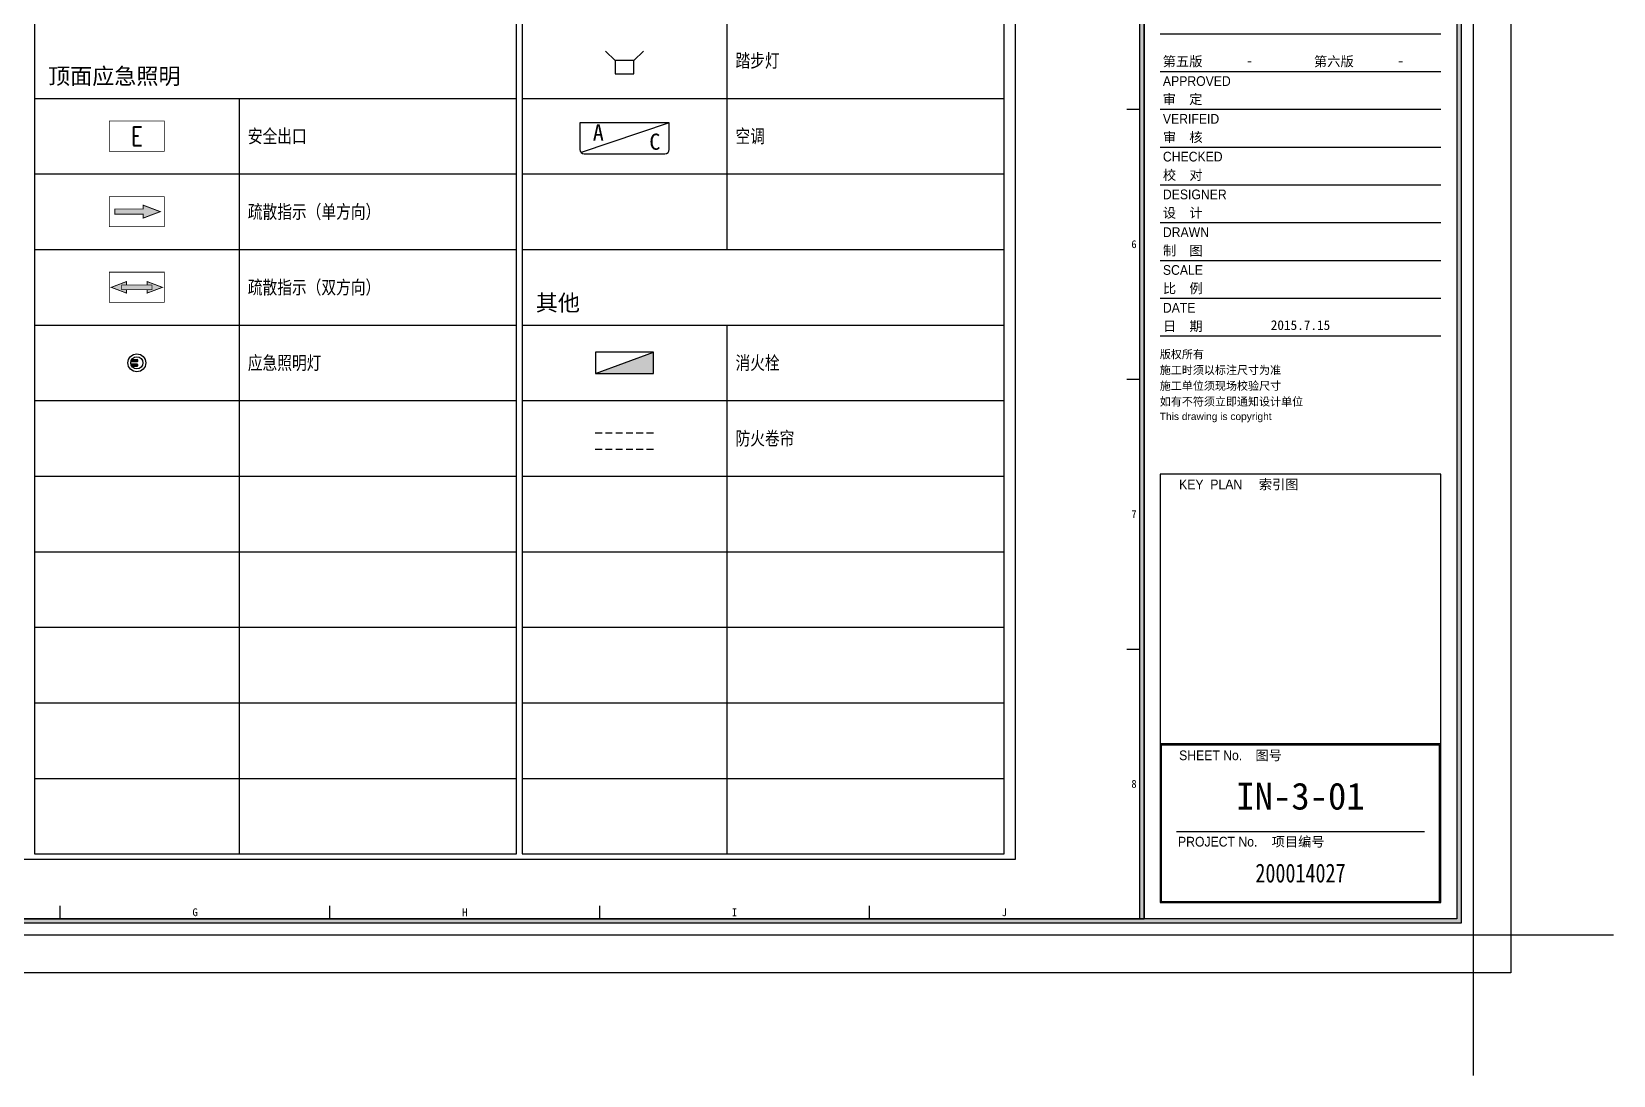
# Paper-space layout '布局1' of a CAD drawing. Header units: millimetres. Extents: x -13 to 1345, y 296 to 754.
# Drawn here: x 326.2 to 619.4, y 296.1 to 489.5 of the extents above; entities that cross this region are included whole.
import ezdxf
from ezdxf.enums import TextEntityAlignment as Align

# ---------------------------------------------------------------- set-up
doc = ezdxf.new("R2010")
doc.units = ezdxf.units.MM
doc.set_wipeout_variables(frame=1)
doc.linetypes.add('ACAD_ISO03W100', pattern=[30, 12, -18])
doc.linetypes.add('DASHED', pattern=[19.05, 12.7, -6.35])
for name, color, linetype in [('C-顶面应急照明', 7, 'Continuous'), ('P-平面用电设备', 22, 'Continuous'), ('P-平面设备(顶面显示)', 22, 'Continuous'), ('P-消火栓', 1, 'Continuous'), ('W-图框', 251, 'Continuous'), ('W-文字', 35, 'Continuous')]:
    doc.layers.add(name, color=color, linetype=linetype)
doc.layers.add('DEFPOINTS(视图框)', color=250, linetype='Continuous', plot=False)
doc.styles.add('A2图框$0$WMF-Arial0', font='ARIAL.TTF')
doc.styles.add('A2图框$0$WMF-黑体0', font='SIMHEI.TTF')
doc.styles.add('A2图框$0$ZZ', font='SIMHEI.TTF')
doc.styles.add('DZ', font='SIMHEI.TTF', dxfattribs={"width": 0.7, "height": 500})
doc.styles.add('HZ', font='romans.shx', dxfattribs={"width": 0.9, "bigfont": 'bzhz.shx'})
doc.styles.add('NAME-1', font='SIMHEI.TTF')
doc.styles.add('WORD-1', font='SIMFANG.TTF', dxfattribs={"width": 0.7, "height": 2.5})
doc.styles.add('WORD-2', font='SIMHEI.TTF', dxfattribs={"height": 2.5})
doc.styles.add('WORD-3', font='SimSun.ttf')
doc.styles.add('黑体', font='SIMHEI.TTF')

# ---------------------------------------------------------------- blocks, each defined once
blk = doc.blocks.new('A2')
at = {"layer": 'DEFPOINTS(视图框)', "color": 1, "ltscale": 0.5}
blk.add_lwpolyline([(26, 0), (0, 0), (0, -26)], dxfattribs=at)
at = {"layer": 'W-图框', "color": 35, "lineweight": 0, "style": 'NAME-1'}
for tag, height, p in [('目录（一）', 3, (-32, 191.44)), ('1:100', 1.8, (-32, 120))]:
    blk.add_attdef(tag, text='', height=height, dxfattribs=at).set_placement(p, align=Align.MIDDLE)
at = {"layer": 'W-图框', "color": 35, "style": 'NAME-1'}
blk.add_attdef('IN-1-01', text='', height=5, dxfattribs=at).set_placement((-32, 25.7), align=Align.MIDDLE)
blk = doc.blocks.new('踏步灯')
blk.add_wipeout([(-50, 70), (50, 70), (50, 0), (-50, 0)])
at = {"color": 251}
for p, q in [((-100, 120), (-50, 70)), ((100, 120), (50, 70))]:
    blk.add_line(p, q, dxfattribs=at)
blk.add_lwpolyline([(-50, 70), (-50, 0), (50, 0), (50, 70)], close=True)
blk = doc.blocks.new('空调')
blk.add_line((0, 0), (-419.6, 0))
at = {"ltscale": 3}
for p, q in [((-419.6, 0), (-419.6, -123.9)), ((0, -123.9), (0, 0)), ((-399.4, -144.1), (-20.2, -144.1))]:
    blk.add_line(p, q, dxfattribs=at)
at = {"color": 251, "ltscale": 3}
blk.add_line((0, 0), (-413.7, -138.2), dxfattribs=at)
at = {"ltscale": 3}
for centre, start, end in [((-399.4, -123.9), 180, 270), ((-20.2, -123.9), 270, 0)]:
    blk.add_arc(centre, 20.2, start, end, dxfattribs=at)
at = {"color": 251, "linetype": 'ACAD_ISO03W100', "ltscale": 3, "style": 'DZ'}
for s, p in [('A', (-306.9, -82.8)), ('C', (-42, -125.7))]:
    blk.add_text(s, height=75.8, dxfattribs=at).set_placement(p, align=Align.RIGHT)
blk = doc.blocks.new('安全出口2')
at = {"const_width": 4}
blk.add_lwpolyline([(0, 167.8), (0, 0), (-307.3, 0), (-307.3, 167.8), (0, 167.8)], dxfattribs=at)
at = {"color": 251, "style": 'HZ', "width": 0.8}
blk.add_text('E', height=102.4, dxfattribs=at).set_placement((-153.6, 83.9), align=Align.MIDDLE)
blk = doc.blocks.new('疏散指示（单方向）2')
blk.add_hatch(color=251).paths.add_polyline_path([(-23.5, 84.2), (-118.2, 48.4), (-118.2, 69.5), (-275.4, 69.5), (-275.4, 98.9), (-118.2, 98.9), (-118.2, 120)])
at = {"const_width": 4}
blk.add_lwpolyline([(0, 167.8), (0, 0), (-307.3, 0), (-307.3, 167.8), (0, 167.8)], dxfattribs=at)
at = {"color": 251, "const_width": 5.2}
blk.add_lwpolyline([(-23.5, 84.2), (-118.2, 48.4), (-118.2, 69.5), (-275.4, 69.5), (-275.4, 98.9), (-118.2, 98.9), (-118.2, 120), (-23.5, 84.2)], dxfattribs=at)
blk = doc.blocks.new('疏散指示（双方向）2')
for points in [[(-296, 83.5), (-210.7, 51.3), (-210.7, 70.3), (-69.3, 70.3), (-69.3, 96.7), (-210.7, 96.7), (-210.7, 115.7)], [(-296, 83.5), (-210.7, 51.3), (-210.7, 70.3), (-69.3, 70.3), (-69.3, 96.7), (-210.7, 96.7), (-210.7, 115.7)], [(-11.3, 83.5), (-96.6, 51.3), (-96.6, 70.3), (-238, 70.3), (-238, 96.7), (-96.6, 96.7), (-96.6, 115.7)], [(-11.3, 83.5), (-96.6, 51.3), (-96.6, 70.3), (-238, 70.3), (-238, 96.7), (-96.6, 96.7), (-96.6, 115.7)]]:
    blk.add_hatch(color=251).paths.add_polyline_path(points)
at = {"const_width": 4}
blk.add_lwpolyline([(-307.3, 0), (-307.3, 167.8), (0, 167.8), (0, 0), (-307.3, 0)], dxfattribs=at)
at = {"color": 251, "const_width": 4.68}
for points in [[(-296, 83.5), (-210.7, 51.3), (-210.7, 70.3), (-69.3, 70.3), (-69.3, 96.7), (-210.7, 96.7), (-210.7, 115.7), (-296, 83.5)], [(-11.3, 83.5), (-96.6, 51.3), (-96.6, 70.3), (-238, 70.3), (-238, 96.7), (-96.6, 96.7), (-96.6, 115.7), (-11.3, 83.5)]]:
    blk.add_lwpolyline(points, dxfattribs=at)
blk = doc.blocks.new('应急照明灯')
h = blk.add_hatch(color=251)
h.paths.add_polyline_path([(0.01, 0.049, 0.789305), (0.01, 0.137), (-0.21, 0.137, 0.095417), (-0.245, 0.049)])
h.paths.add_polyline_path([(0.01, -0.137, 0.789305), (0.01, -0.049), (-0.245, -0.049, 0.095417), (-0.21, -0.137)])
at = {"color": 251}
for p, q in [((0.01, 0.049), (-0.245, 0.049)), ((-0.21, 0.137), (0.01, 0.137)), ((0.01, -0.049), (-0.245, -0.049)), ((-0.21, -0.137), (0.01, -0.137))]:
    blk.add_line(p, q, dxfattribs=at)
blk.add_circle((0, 0), 0.374)
blk.add_circle((0, 0), 0.25, dxfattribs=at)
for centre in [(0, 0.093), (0, -0.093)]:
    blk.add_arc(centre, 0.0451, 283.43158, 76.56842, dxfattribs=at)
blk = doc.blocks.new('消火栓2')
h = blk.add_hatch(color=251)
h.dxf.hatch_style = 1
h.paths.add_polyline_path([(-135, 0), (135, 0), (135, 99)])
at = {"color": 251}
blk.add_line((-135, 0), (135, 99), dxfattribs=at)
blk.add_lwpolyline([(-135, 0), (135, 0), (135, 99), (-135, 99)], close=True)
blk = doc.blocks.new('A2 图框')
at = {"layer": 'W-图框', "ltscale": 0.5}
h = blk.add_hatch(color=161, dxfattribs=at)
h.paths.add_polyline_path([(-562, 403), (-3, 403), (-3, 3), (-562, 3)], flags=16)
h.paths.add_polyline_path([(-562.8, 403.8), (-2.2, 403.8), (-2.2, 2.2), (-562.8, 2.2)])
at = {"layer": 'W-图框', "linetype": 'ByBlock'}
blk.add_hatch(color=161, dxfattribs=at).paths.add_polyline_path([(-61.8, 403), (-61, 403), (-61, 3), (-61.8, 3)])
h = blk.add_hatch(color=161, dxfattribs=at)
h.paths.add_polyline_path([(-57.8, 6.2), (-6.2, 6.2), (-6.2, 35.2), (-57.8, 35.2)], flags=16)
h.paths.add_polyline_path([(-58, 6), (-6, 6), (-6, 35.4), (-58, 35.4)])
at = {"layer": 'W-图框', "linetype": 'ByBlock', "ltscale": 0.01}
for p, q in [((-58, 167), (-6, 167)), ((-58, 160), (-6, 160)), ((-58, 153), (-6, 153)), ((-58, 146), (-6, 146)), ((-58, 139), (-6, 139)), ((-58, 132), (-6, 132)), ((-58, 125), (-6, 125)), ((-58, 118), (-6, 118)), ((-58, 111), (-6, 111)), ((-55, 19.2), (-9, 19.2))]:
    blk.add_line(p, q, dxfattribs=at)
at = {"layer": 'W-图框', "color": 7}
for p, q in [((-64.2, 153), (-61.8, 153)), ((-64.2, 103), (-61.8, 103)), ((-64.2, 53), (-61.8, 53)), ((-261.9, 3), (-261.9, 5.4)), ((-211.9, 3), (-211.9, 5.4)), ((-161.9, 3), (-161.9, 5.4)), ((-111.9, 3), (-111.9, 5.4))]:
    blk.add_line(p, q, dxfattribs=at)
at = {"layer": 'W-图框', "color": 251, "ltscale": 0.01}
for points in [[(-587, 413), (7, 413), (7, -7), (-587, -7)], [(-580, 406), (0, 406), (0, 0), (-580, 0)]]:
    blk.add_lwpolyline(points, close=True, dxfattribs=at)
at = {"layer": 'W-图框', "color": 161, "ltscale": 0.5}
for points in [[(-562.8, 403.8), (-2.2, 403.8), (-2.2, 2.2), (-562.8, 2.2)], [(-562, 403), (-3, 403), (-3, 3), (-562, 3)]]:
    blk.add_lwpolyline(points, close=True, dxfattribs=at)
at = {"layer": 'W-图框', "color": 161, "linetype": 'ByBlock'}
for points in [[(-562, 403), (-562, 3), (-61, 3), (-61, 403)], [(-61.8, 403), (-61, 403), (-61, 3), (-61.8, 3)], [(-3, 3), (-61, 3), (-61, 403), (-3, 403)], [(-3, 3), (-61, 3), (-61, 403), (-3, 403)], [(-58, 35.4), (-6, 35.4), (-6, 85.4), (-58, 85.4)], [(-58, 6), (-6, 6), (-6, 35.4), (-58, 35.4)], [(-57.8, 6.2), (-6.2, 6.2), (-6.2, 35.2), (-57.8, 35.2)]]:
    blk.add_lwpolyline(points, close=True, dxfattribs=at)
at = {"layer": 'W-图框', "color": 1, "ltscale": 0.01}
blk.add_lwpolyline([(26, 0), (0, 0), (0, -26)], dxfattribs=at)
at = {"layer": 'W-图框', "lineweight": 0}
for s, height, style, p in [('第五版', 1.8, '黑体', (-57.54, 160.98)), ('第六版', 1.8, '黑体', (-29.5, 160.98)), ('审  定', 1.8, '黑体', (-57.54, 153.98)), ('审  核', 1.8, '黑体', (-57.5, 146.92)), ('校  对', 1.8, '黑体', (-57.5, 139.92)), ('设  计', 1.8, '黑体', (-57.5, 132.92)), ('制  图', 1.8, '黑体', (-57.5, 125.92)), ('比  例', 1.8, '黑体', (-57.5, 118.92)), ('日  期', 1.8, '黑体', (-57.5, 111.92)), ('版权所有', 1.499, 'A2图框$0$WMF-黑体0', (-58.08, 106.85)), ('施工时须以标注尺寸为准', 1.4986, 'A2图框$0$WMF-黑体0', (-58.08, 103.93)), ('施工单位须现场校验尺寸', 1.4986, 'A2图框$0$WMF-黑体0', (-58.08, 101.01)), ('如有不符须立即通知设计单位', 1.4986, 'A2图框$0$WMF-黑体0', (-58.08, 98.09)), ('This drawing is copyright', 1.3487, 'A2图框$0$WMF-Arial0', (-58.08, 95.42)), ('           索引图', 1.8, 'A2图框$0$WMF-黑体0', (-53.2, 82.6)), ('           图号', 1.8, 'A2图框$0$WMF-黑体0', (-53.82, 32.4)), ('              项目编号', 1.8, 'A2图框$0$WMF-黑体0', (-54.49, 16.4))]:
    blk.add_text(s, height=height, dxfattribs=dict(at, style=style)).set_placement(p)
at = {"layer": 'W-图框', "lineweight": 0, "style": 'A2图框$0$WMF-Arial0', "width": 0.9}
for s, p in [('APPROVED', (-57.5, 157.33)), ('VERIFEID', (-57.5, 150.33)), ('CHECKED', (-57.5, 143.33)), ('DESIGNER', (-57.5, 136.33)), ('DRAWN', (-57.5, 129.33)), ('SCALE  ', (-57.5, 122.33)), ('DATE  ', (-57.5, 115.33)), ('KEY  PLAN', (-54.5, 82.6)), ('SHEET No.', (-54.5, 32.4)), ('PROJECT No.', (-54.7, 16.4))]:
    blk.add_text(s, height=1.8, dxfattribs=at).set_placement(p)
at = {"layer": 'W-图框', "lineweight": 0, "ltscale": 150, "style": 'A2图框$0$ZZ'}
for s, p in [('6', (-62.86, 128)), ('7', (-62.86, 78)), ('8', (-62.86, 28)), ('G', (-236.9, 4.22)), ('H', (-186.9, 4.22)), ('I', (-136.9, 4.22)), ('J', (-86.9, 4.22))]:
    blk.add_text(s, height=1.45, dxfattribs=at).set_placement(p, align=Align.MIDDLE)
at = {"layer": 'W-图框', "color": 35, "lineweight": 0, "style": 'WORD-3', "width": 0.65}
blk.add_attdef('建设单位', text='', height=3, dxfattribs=at).set_placement((-32, 300.49), align=Align.MIDDLE)
at = {"layer": 'W-图框', "color": 35, "ltscale": 1000, "style": 'WORD-2'}
for tag, height, width, p in [('项目名称英文翻译', 3.5, 0.8, (-21.14, 246.28)), ('项目名称', 7, 0.7, (-41.38, 246.28)), ('项目名称', 7, 0.7, (-30.73, 246.28))]:
    blk.add_attdef(tag, text='', height=height, rotation=90, dxfattribs=dict(at, width=width)).set_placement(p, align=Align.MIDDLE)
at = {"layer": 'W-图框', "color": 35, "lineweight": 0, "style": 'WORD-2'}
for tag, p in [('2013.01.01', (-41.46, 176)), ('2013.03.01', (-13.42, 176)), ('2013.05.01', (-41.46, 169)), ('2013.06.01', (-13.42, 169)), ('2013.08.01', (-41.46, 162)), ('2013.09.01', (-13.42, 162)), ('2013.09.01', (-32, 113))]:
    blk.add_attdef(tag, text='', height=1.8, dxfattribs=at).set_placement(p, align=Align.MIDDLE)
at = {"layer": 'W-图框', "color": 35, "ltscale": 1000, "style": 'WORD-2', "width": 0.78}
blk.add_attdef('FS2011000', text='', height=3.5, dxfattribs=at).set_placement((-32, 11.45), align=Align.MIDDLE)

psp = doc.layouts.new('布局1')

# ---------------------------------------------------------------- linework, layer by layer
at = {"layer": 'P-平面设备(顶面显示)', "color": 6, "linetype": 'DASHED', "ltscale": 0.1}
for p, q in [((441.42, 415.13), (430.63, 415.13)), ((441.42, 412.13), (430.63, 412.13))]:
    psp.add_line(p, q, dxfattribs=at)
at = {"layer": 'W-图框', "color": 146, "linetype": 'ByBlock'}
for p, q in [((455.06, 449.16), (455.06, 659.16)), ((326.66, 477.16), (416.06, 477.16)), ((364.66, 337.16), (364.66, 477.16)), ((417.06, 449.16), (506.46, 449.16)), ((417.06, 435.16), (506.46, 435.16)), ((455.06, 337.16), (455.06, 435.16))]:
    psp.add_line(p, q, dxfattribs=at)
at = {"layer": 'W-图框', "color": 251, "linetype": 'ByBlock'}
for p, q in [((417.06, 477.16), (506.46, 477.16)), ((326.66, 463.16), (416.06, 463.16)), ((417.06, 463.16), (506.46, 463.16)), ((326.66, 449.16), (416.06, 449.16)), ((326.66, 435.16), (416.06, 435.16)), ((326.66, 421.16), (416.06, 421.16)), ((417.06, 421.16), (506.46, 421.16)), ((326.66, 407.16), (416.06, 407.16)), ((417.06, 407.16), (506.46, 407.16)), ((326.66, 393.16), (416.06, 393.16)), ((417.06, 393.16), (506.46, 393.16)), ((326.66, 379.16), (416.06, 379.16)), ((417.06, 379.16), (506.46, 379.16)), ((326.66, 365.16), (416.06, 365.16)), ((417.06, 365.16), (506.46, 365.16)), ((326.66, 351.16), (416.06, 351.16)), ((417.06, 351.16), (506.46, 351.16))]:
    psp.add_line(p, q, dxfattribs=at)
at = {"layer": 'W-图框', "color": 44, "ltscale": 20}
psp.add_lwpolyline([(54.46, 688.16), (508.46, 688.16), (508.46, 336.16), (54.46, 336.16)], close=True, dxfattribs=at)
at = {"layer": 'W-图框', "color": 146}
for points in [[(416.06, 687.16), (326.66, 687.16), (326.66, 337.16), (416.06, 337.16)], [(506.46, 687.16), (417.06, 687.16), (417.06, 337.16), (506.46, 337.16)]]:
    psp.add_lwpolyline(points, close=True, dxfattribs=at)

# ---------------------------------------------------------------- block references
at = {"layer": 'C-顶面应急照明'}
for name, p, xscale, yscale, zscale in [('安全出口2', (350.78, 467.37), 0.03333333333333333, 0.03333333333333333, 0.03333333333333333), ('疏散指示（单方向）2', (350.78, 453.37), 0.03333333333333333, 0.03333333333333333, 0.03333333333333333), ('疏散指示（双方向）2', (350.78, 439.37), 0.03333333333333333, 0.03333333333333333, 0.03333333333333333), ('应急照明灯', (345.66, 428.16), 4.456068376093868, 4.456068376093868, 4.456068376093868)]:
    psp.add_blockref(name, p, dxfattribs=dict(at, xscale=xscale, yscale=yscale, zscale=zscale))
at = {"layer": 'P-平面用电设备', "xscale": 0.03956043956044596, "yscale": 0.03956043956044596, "zscale": 0.03956043956044596}
psp.add_blockref('空调', (444.36, 472.61), dxfattribs=at)
at = {"layer": 'P-消火栓', "color": 251, "xscale": 0.04, "yscale": 0.04, "zscale": 0.04}
psp.add_blockref('消火栓2', (436.06, 426.18), dxfattribs=at)
at = {"layer": 'W-图框'}
ref = psp.add_blockref('A2', (593.36, 322.14), dxfattribs=at)
ref.add_attrib('目录（一）', '图例说明表（一）', dxfattribs={"color": 35, "lineweight": 0, "height": 3, "style": 'NAME-1'}).set_placement((561.36, 513.58), align=Align.MIDDLE)
ref.add_attrib('IN-1-01', 'IN-3-01', dxfattribs={"color": 35, "height": 5, "style": 'NAME-1'}).set_placement((561.36, 347.84), align=Align.MIDDLE)

# ---------------------------------------------------------------- texts
at = {"layer": 'W-文字', "color": 35, "linetype": 'ByBlock', "lineweight": 0, "ltscale": 0.01, "style": 'WORD-1', "width": 0.8}
for s, p in [('踏步灯', (456.63, 484.16, -95.29)), ('安全出口', (366.23, 470.16, -95.29)), ('空调', (456.63, 470.16, -95.29)), ('疏散指示（单方向）', (366.23, 456.16, -95.29)), ('疏散指示（双方向）', (366.23, 442.16, -95.29)), ('应急照明灯', (366.23, 428.16, -95.29)), ('消火栓', (456.63, 428.16, -95.29)), ('防火卷帘', (456.63, 414.16, -95.29))]:
    psp.add_text(s, height=2.5, dxfattribs=at).set_placement(p, align=Align.MIDDLE_LEFT)
at = {"layer": 'W-文字', "color": 2, "ltscale": 1000, "style": 'WORD-2'}
for s, p in [('顶面应急照明', (329.21, 479.79)), ('其他', (419.61, 437.79))]:
    psp.add_text(s, height=3, dxfattribs=at).set_placement(p)

# ---------------------------------------------------------------- next in the draw order: block references
at = {"layer": 'P-平面用电设备', "xscale": 0.034965, "yscale": 0.034965, "zscale": 0.034965}
psp.add_blockref('踏步灯', (436.06, 481.72), dxfattribs=at)

# ---------------------------------------------------------------- next in the draw order: block references
at = {"layer": 'W-图框'}
ref = psp.add_blockref('A2 图框', (593.36, 322.14), dxfattribs=at)
ref.add_attrib('2013.08.01', '-', dxfattribs={"color": 35, "lineweight": 0, "height": 1.8, "style": 'WORD-2'}).set_placement((551.9, 484.14), align=Align.MIDDLE)
ref.add_attrib('2013.09.01', '-', dxfattribs={"color": 35, "lineweight": 0, "height": 1.8, "style": 'WORD-2'}).set_placement((579.93, 484.14), align=Align.MIDDLE)
ref.add_attrib('2013.09.01', '2015.7.15', dxfattribs={"color": 35, "lineweight": 0, "height": 1.8, "style": 'WORD-2'}).set_placement((561.36, 435.14), align=Align.MIDDLE)
ref.add_attrib('FS2011000', '200014027', dxfattribs={"color": 35, "ltscale": 1000, "height": 3.5, "style": 'WORD-2', "width": 0.78}).set_placement((561.36, 333.6), align=Align.MIDDLE)

doc.saveas('drawing.dxf')
